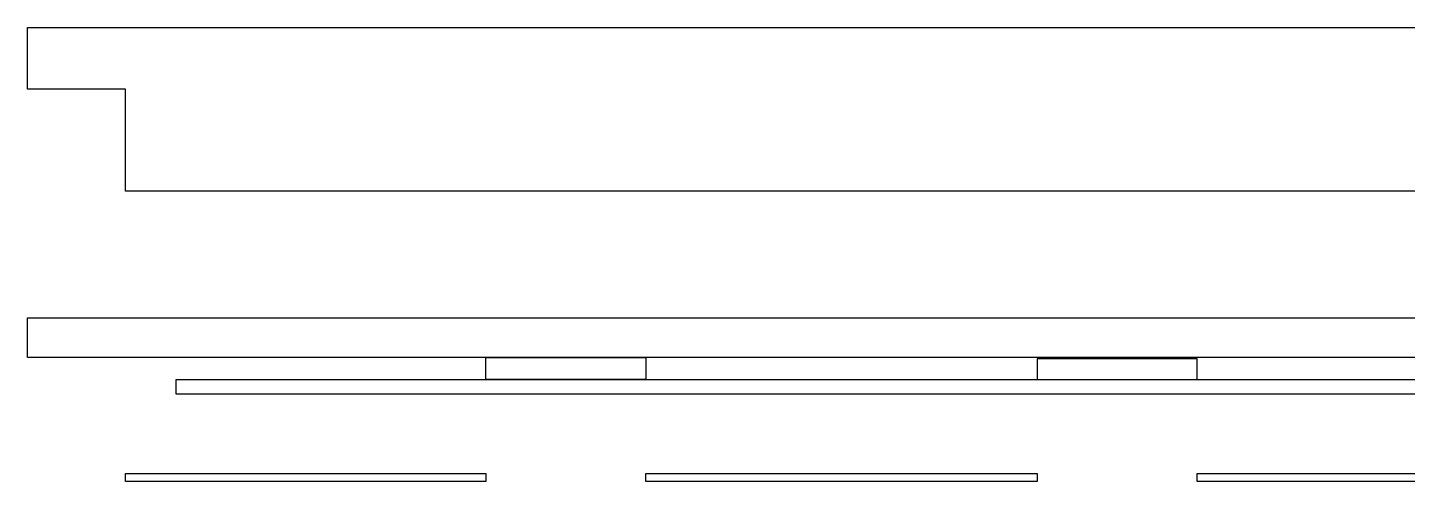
# Model space of a CAD drawing. Extents: x 72637 to 526294, y -245768 to 30884.
# Drawn here: x 334544 to 381622, y -83174 to -67686 of the extents above; entities that cross this region are included whole.
import ezdxf

# ---------------------------------------------------------------- set-up
doc = ezdxf.new("R2010")
doc.units = 0
doc.header["$LTSCALE"] = 10
doc.header["$MEASUREMENT"] = 0
doc.layers.add('DIM_MODI', color=6, linetype='Continuous', plot=False)

msp = doc.modelspace()

# ---------------------------------------------------------------- linework, layer by layer
at = {"layer": 'DIM_MODI', "color": 4}
msp.add_lwpolyline([(334543.6, -69791.3), (334543.6, -67686.3), (422478.5, -67686.3), (422478.5, -73266.3), (337888.4, -73266.3), (337888.4, -69791.3), (334543.6, -69791.3)], dxfattribs=at)
at = {"layer": 'DIM_MODI', "color": 2}
for points in [[(334543.6, -77594.4), (422478.5, -77594.4), (422478.5, -78944.4), (334543.6, -78944.4)], [(355642.9, -79699.4), (350182.9, -79699.4), (350182.9, -78944.4), (355642.9, -78944.4)], [(374451.5, -78994.4), (368991.5, -78994.4), (368991.5, -79699.4), (374451.5, -79699.4)], [(422478.5, -80199.4), (339612.9, -80199.4), (339612.9, -79699.4), (422478.5, -79699.4)], [(337888.4, -82899.4), (350182.9, -82899.4), (350182.9, -83174.4), (337888.4, -83174.4)], [(355642.9, -82899.4), (368991.5, -82899.4), (368991.5, -83174.4), (355642.9, -83174.4)], [(374451.5, -82899.4), (382491.5, -82899.4), (382491.5, -83174.4), (374451.5, -83174.4)]]:
    msp.add_lwpolyline(points, close=True, dxfattribs=at)

doc.saveas('drawing.dxf')
